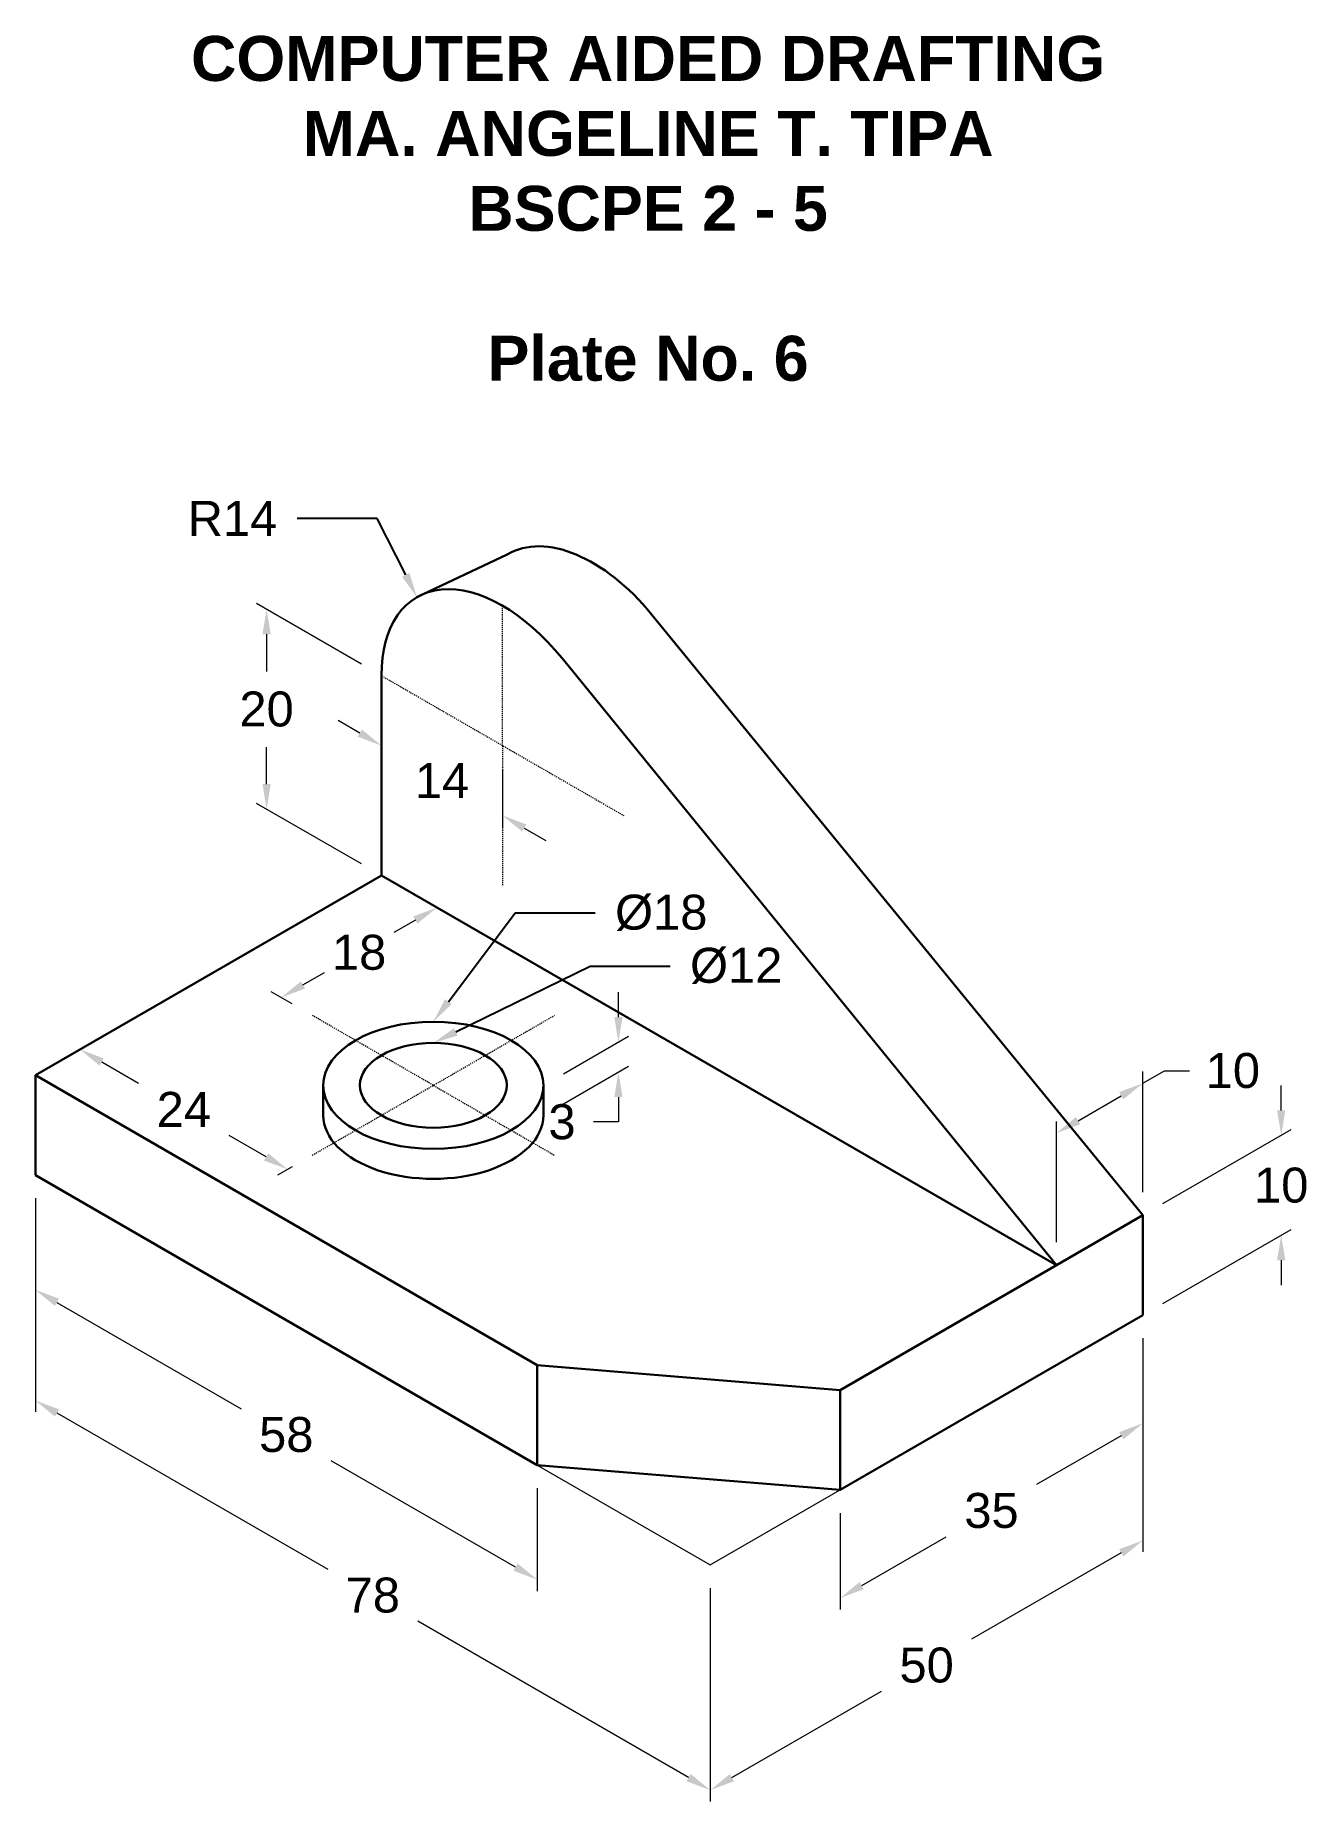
# Model space of a CAD drawing. Header units: inches. Extents: x 3842 to 3969, y 2663 to 2840.
import ezdxf
from ezdxf import colors
from ezdxf.entities.mleader import LeaderData, LeaderLine
from ezdxf.math import Vec2, Vec3

# ---------------------------------------------------------------- set-up
doc = ezdxf.new("R2010")
doc.units = ezdxf.units.IN
doc.header["$LTSCALE"] = 0.005
doc.header["$MEASUREMENT"] = 0
doc.linetypes.add('ACAD_ISO08W100', pattern=[36, 24, -3, 6, -3])
for name, color, linetype, lineweight in [('center line', 122, 'ACAD_ISO08W100', 13), ('extension line', 52, 'Continuous', 13), ('guide line', 142, 'Continuous', 9), ('object line', 7, 'Continuous', 30)]:
    doc.layers.add(name, color=color, linetype=linetype, lineweight=lineweight)
doc.styles.get("Standard").update_dxf_attribs({"font": 'arial.ttf'})
doc.dimstyles.new('ISO-25', dxfattribs={"dimtxt": 3.5, "dimasz": 2.5, "dimexe": 1, "dimexo": 2, "dimgap": 2, "dimtad": 0, "dimtih": 1, "dimtoh": 1, "dimdec": 0, "dimzin": 1, "dimdsep": 46, "dimtxsty": 'Standard', "dimcen": 0.5, "dimadec": 0, "dimazin": 0, "dimtfac": 1, "dimtdec": 0, "dimtofl": 0, "dimtmove": 0, "dimatfit": 3, "dimfxl": 0.03937, "dimlwd": 13, "dimlwe": 13, "dimarcsym": 0})

# ---------------------------------------------------------------- blocks, each defined once
blk = doc.blocks.new('*D0')
at = {"layer": 'Defpoints', "color": 0, "transparency": 16777216}
for p in [(3842.03, 2726.03), (3892.26, 2697.03), (3892.26, 2685.56)]:
    blk.add_point(p, dxfattribs=at)
at = {"layer": 'extension line', "color": 0, "linetype": 'Continuous', "lineweight": 13, "transparency": 16777216}
for p, q in [((3842.03, 2723.72), (3842.03, 2713.4)), ((3844.19, 2713.31), (3862.63, 2702.66)), ((3890.09, 2686.81), (3871.65, 2697.45)), ((3892.26, 2694.72), (3892.26, 2684.4))]:
    blk.add_line(p, q, dxfattribs=at)
at = {"layer": 'extension line', "color": 0, "transparency": 16777216}
for points in [[(3844.4, 2713.67), (3843.98, 2712.95), (3842.03, 2714.56)], [(3890.3, 2687.17), (3889.88, 2686.45), (3892.26, 2685.56)]]:
    blk.add_solid(points, dxfattribs=at)
at = {"layer": 'extension line', "color": 0, "transparency": 16777216, "insert": (3867.14, 2700.06), "char_height": 3.5, "attachment_point": 5}
blk.add_mtext('58', dxfattribs=at)
blk = doc.blocks.new('*D1')
at = {"layer": 'Defpoints', "color": 0, "transparency": 16777216}
for p in [(3842.03, 2726.03), (3909.58, 2687.03), (3909.58, 2664.49)]:
    blk.add_point(p, dxfattribs=at)
at = {"layer": 'extension line', "color": 0, "linetype": 'Continuous', "lineweight": 13, "transparency": 16777216}
for p, q in [((3842.03, 2723.72), (3842.03, 2702.34)), ((3844.19, 2702.24), (3871.31, 2686.59)), ((3909.58, 2684.72), (3909.58, 2663.34)), ((3907.41, 2665.74), (3880.3, 2681.4))]:
    blk.add_line(p, q, dxfattribs=at)
at = {"layer": 'extension line', "color": 0, "transparency": 16777216}
for points in [[(3844.4, 2702.6), (3843.98, 2701.88), (3842.03, 2703.49)], [(3907.62, 2666.1), (3907.2, 2665.38), (3909.58, 2664.49)]]:
    blk.add_solid(points, dxfattribs=at)
at = {"layer": 'extension line', "color": 0, "transparency": 16777216, "insert": (3875.8, 2683.99), "char_height": 3.5, "attachment_point": 5}
blk.add_mtext('78', dxfattribs=at)
blk = doc.blocks.new('*D2')
at = {"layer": 'Defpoints', "color": 0, "transparency": 16777216}
for p in [(3952.88, 2712.03), (3952.88, 2701.21), (3922.57, 2694.53)]:
    blk.add_point(p, dxfattribs=at)
at = {"layer": 'extension line', "color": 0, "linetype": 'Continuous', "lineweight": 13, "transparency": 16777216}
for p, q in [((3952.88, 2709.72), (3952.88, 2700.06)), ((3950.71, 2699.96), (3942.24, 2695.07)), ((3922.57, 2692.22), (3922.57, 2682.56)), ((3924.73, 2684.96), (3933.2, 2689.85))]:
    blk.add_line(p, q, dxfattribs=at)
at = {"layer": 'extension line', "color": 0, "transparency": 16777216}
for points in [[(3950.5, 2700.32), (3950.92, 2699.6), (3952.88, 2701.21)], [(3924.52, 2685.32), (3924.94, 2684.6), (3922.57, 2683.71)]]:
    blk.add_solid(points, dxfattribs=at)
at = {"layer": 'extension line', "color": 0, "transparency": 16777216, "insert": (3937.72, 2692.46), "char_height": 3.5, "attachment_point": 5}
blk.add_mtext('35', dxfattribs=at)
blk = doc.blocks.new('*D3')
at = {"layer": 'Defpoints', "color": 0, "transparency": 16777216}
for p in [(3952.88, 2712.03), (3952.88, 2689.49), (3909.58, 2687.03)]:
    blk.add_point(p, dxfattribs=at)
at = {"layer": 'extension line', "color": 0, "linetype": 'Continuous', "lineweight": 13, "transparency": 16777216}
for p, q in [((3952.88, 2709.72), (3952.88, 2688.34)), ((3950.71, 2688.24), (3935.73, 2679.59)), ((3909.58, 2684.72), (3909.58, 2663.34)), ((3911.74, 2665.74), (3926.73, 2674.39))]:
    blk.add_line(p, q, dxfattribs=at)
at = {"layer": 'extension line', "color": 0, "transparency": 16777216}
for points in [[(3950.5, 2688.6), (3950.92, 2687.88), (3952.88, 2689.49)], [(3911.53, 2666.1), (3911.95, 2665.38), (3909.58, 2664.49)]]:
    blk.add_solid(points, dxfattribs=at)
at = {"layer": 'extension line', "color": 0, "transparency": 16777216, "insert": (3931.23, 2676.99), "char_height": 3.5, "attachment_point": 5}
blk.add_mtext('50', dxfattribs=at)
blk = doc.blocks.new('*D4')
at = {"layer": 'Defpoints', "color": 0, "transparency": 16777216}
for p in [(3952.88, 2722.03), (3966.72, 2720.02), (3952.88, 2712.03)]:
    blk.add_point(p, dxfattribs=at)
at = {"layer": 'extension line', "color": 0, "linetype": 'Continuous', "lineweight": 13, "transparency": 16777216}
for p, q in [((3966.72, 2732.52), (3966.72, 2735.02)), ((3954.88, 2723.19), (3967.72, 2730.6)), ((3954.88, 2713.19), (3967.72, 2720.6)), ((3966.72, 2717.52), (3966.72, 2715.02))]:
    blk.add_line(p, q, dxfattribs=at)
at = {"layer": 'extension line', "color": 0, "transparency": 16777216}
for points in [[(3966.3, 2732.52), (3967.13, 2732.52), (3966.72, 2730.02)], [(3966.3, 2717.52), (3967.13, 2717.52), (3966.72, 2720.02)]]:
    blk.add_solid(points, dxfattribs=at)
at = {"layer": 'extension line', "color": 0, "transparency": 16777216, "insert": (3966.72, 2725.02), "char_height": 3.5, "attachment_point": 5}
blk.add_mtext('10', dxfattribs=at)
blk = doc.blocks.new('*D5')
at = {"layer": 'Defpoints', "color": 0, "transparency": 16777216}
for p in [(3952.88, 2735.24), (3952.88, 2722.03), (3944.22, 2717.03)]:
    blk.add_point(p, dxfattribs=at)
at = {"layer": 'extension line', "color": 0, "linetype": 'Continuous', "lineweight": 13, "transparency": 16777216}
for p, q in [((3952.88, 2735.24), (3955.04, 2736.49)), ((3952.88, 2724.34), (3952.88, 2736.4)), ((3955.04, 2736.49), (3957.54, 2736.49)), ((3946.38, 2731.49), (3950.71, 2733.99)), ((3944.22, 2719.34), (3944.22, 2731.4))]:
    blk.add_line(p, q, dxfattribs=at)
at = {"layer": 'extension line', "color": 0, "transparency": 16777216}
for points in [[(3950.5, 2734.35), (3950.92, 2733.63), (3952.88, 2735.24)], [(3946.17, 2731.85), (3946.59, 2731.13), (3944.22, 2730.24)]]:
    blk.add_solid(points, dxfattribs=at)
at = {"layer": 'extension line', "color": 0, "transparency": 16777216, "insert": (3961.88, 2736.49), "char_height": 3.5, "attachment_point": 5}
blk.add_mtext('10', dxfattribs=at)
blk = doc.blocks.new('*D6')
at = {"layer": 'Defpoints', "color": 0, "transparency": 16777216}
for p in [(3892.89, 2735.03), (3900.38, 2736.36), (3892.89, 2732.03)]:
    blk.add_point(p, dxfattribs=at)
at = {"layer": 'extension line', "color": 0, "linetype": 'Continuous', "lineweight": 13, "transparency": 16777216}
for p, q in [((3900.38, 2741.86), (3900.38, 2744.36)), ((3894.89, 2736.19), (3901.38, 2739.94)), ((3894.89, 2733.19), (3901.38, 2736.94)), ((3900.38, 2733.86), (3900.38, 2731.36)), ((3900.38, 2731.36), (3897.88, 2731.36))]:
    blk.add_line(p, q, dxfattribs=at)
at = {"layer": 'extension line', "color": 0, "transparency": 16777216}
for points in [[(3899.97, 2741.86), (3900.8, 2741.86), (3900.38, 2739.36)], [(3899.97, 2733.86), (3900.8, 2733.86), (3900.38, 2736.36)]]:
    blk.add_solid(points, dxfattribs=at)
at = {"layer": 'extension line', "color": 0, "transparency": 16777216, "insert": (3894.74, 2731.36), "char_height": 3.5, "attachment_point": 5}
blk.add_mtext('3', dxfattribs=at)
blk = doc.blocks.new('*D7')
at = {"layer": 'Defpoints', "color": 0, "transparency": 16777216}
for p in [(3865.17, 2782.67), (3876.67, 2776.03), (3876.67, 2756.03)]:
    blk.add_point(p, dxfattribs=at)
at = {"layer": 'extension line', "color": 0, "linetype": 'Continuous', "lineweight": 13, "transparency": 16777216}
for p, q in [((3874.67, 2777.19), (3864.17, 2783.25)), ((3865.17, 2780.17), (3865.17, 2776.46)), ((3865.17, 2765.17), (3865.17, 2768.88)), ((3874.67, 2757.19), (3864.17, 2763.25))]:
    blk.add_line(p, q, dxfattribs=at)
at = {"layer": 'extension line', "color": 0, "transparency": 16777216}
for points in [[(3864.76, 2780.17), (3865.59, 2780.17), (3865.17, 2782.67)], [(3864.76, 2765.17), (3865.59, 2765.17), (3865.17, 2762.67)]]:
    blk.add_solid(points, dxfattribs=at)
at = {"layer": 'extension line', "color": 0, "transparency": 16777216, "insert": (3865.17, 2772.67), "char_height": 3.5, "attachment_point": 5}
blk.add_mtext('20', dxfattribs=at)
blk = doc.blocks.new('*D8')
at = {"layer": 'Defpoints', "color": 0, "transparency": 16777216}
for p in [(3876.67, 2776.03), (3888.79, 2769.03), (3888.79, 2762.03)]:
    blk.add_point(p, dxfattribs=at)
at = {"layer": 'extension line', "color": 0, "linetype": 'Continuous', "lineweight": 13, "transparency": 16777216}
for p, q in [((3876.67, 2773.72), (3876.67, 2767.88)), ((3874.5, 2770.28), (3872.34, 2771.53)), ((3888.79, 2766.72), (3888.79, 2760.88)), ((3890.96, 2760.78), (3893.12, 2759.53))]:
    blk.add_line(p, q, dxfattribs=at)
at = {"layer": 'extension line', "color": 0, "transparency": 16777216}
for points in [[(3874.71, 2770.64), (3874.29, 2769.92), (3876.67, 2769.03)], [(3891.17, 2761.14), (3890.75, 2760.42), (3888.79, 2762.03)]]:
    blk.add_solid(points, dxfattribs=at)
at = {"layer": 'extension line', "color": 0, "transparency": 16777216, "insert": (3882.73, 2765.53), "char_height": 3.5, "attachment_point": 5}
blk.add_mtext('14', dxfattribs=at)
blk = doc.blocks.new('*D9')
at = {"layer": 'Defpoints', "color": 0, "transparency": 16777216}
for p in [(3848.95, 2740.03), (3846.5, 2738.62), (3869.74, 2728.03)]:
    blk.add_point(p, dxfattribs=at)
at = {"layer": 'extension line', "color": 0, "linetype": 'Continuous', "lineweight": 13, "transparency": 16777216}
for p, q in [((3846.95, 2738.88), (3845.5, 2738.04)), ((3848.67, 2737.37), (3852.36, 2735.23)), ((3865.12, 2727.87), (3861.42, 2730)), ((3867.74, 2726.88), (3866.28, 2726.04))]:
    blk.add_line(p, q, dxfattribs=at)
at = {"layer": 'extension line', "color": 0, "transparency": 16777216}
for points in [[(3848.87, 2737.73), (3848.46, 2737), (3846.5, 2738.62)], [(3865.33, 2728.23), (3864.91, 2727.5), (3867.28, 2726.62)]]:
    blk.add_solid(points, dxfattribs=at)
at = {"layer": 'extension line', "color": 0, "transparency": 16777216, "insert": (3856.89, 2732.62), "char_height": 3.5, "attachment_point": 5}
blk.add_mtext('24', dxfattribs=at)
blk = doc.blocks.new('*D10')
at = {"layer": 'Defpoints', "color": 0, "transparency": 16777216}
for p in [(3882.23, 2752.82), (3885.33, 2751.03), (3869.74, 2742.03)]:
    blk.add_point(p, dxfattribs=at)
at = {"layer": 'extension line', "color": 0, "linetype": 'Continuous', "lineweight": 13, "transparency": 16777216}
for p, q in [((3883.33, 2752.19), (3881.23, 2753.4)), ((3867.74, 2743.19), (3865.64, 2744.4))]:
    blk.add_line(p, q, dxfattribs=at)
at = {"layer": 'extension line', "color": 0, "lineweight": 13, "transparency": 16777216}
for p, q in [((3880.06, 2751.57), (3877.9, 2750.32)), ((3868.8, 2745.07), (3870.97, 2746.32))]:
    blk.add_line(p, q, dxfattribs=at)
at = {"layer": 'extension line', "color": 0, "transparency": 16777216}
for points in [[(3879.85, 2751.93), (3880.27, 2751.21), (3882.23, 2752.82)], [(3868.6, 2745.43), (3869.01, 2744.71), (3866.64, 2743.82)]]:
    blk.add_solid(points, dxfattribs=at)
at = {"layer": 'extension line', "color": 0, "transparency": 16777216, "insert": (3874.43, 2748.32), "char_height": 3.5, "attachment_point": 5}
blk.add_mtext('18', dxfattribs=at)

msp = doc.modelspace()

# ---------------------------------------------------------------- linework, layer by layer
at = {"layer": 'center line'}
for p, q in [((3888.79, 2769.03), (3888.79, 2783.03)), ((3876.67, 2776.03), (3900.92, 2762.03)), ((3888.79, 2769.03), (3888.79, 2755.03)), ((3869.74, 2728.03), (3893.99, 2742.03)), ((3881.86, 2735.03), (3869.74, 2742.03)), ((3881.86, 2735.03), (3893.99, 2728.03))]:
    msp.add_line(p, q, dxfattribs=at)
at = {"layer": 'guide line'}
for p, q in [((3892.26, 2697.03), (3909.58, 2687.03)), ((3909.58, 2687.03), (3922.57, 2694.53))]:
    msp.add_line(p, q, dxfattribs=at)
at = {"layer": 'object line'}
for p, q in [((3880.22, 2783.88), (3889.25, 2788.17)), ((3952.88, 2722.03), (3903.74, 2782.13)), ((3944.22, 2717.03), (3894.74, 2777.79)), ((3876.67, 2756.03), (3876.67, 2776.03)), ((3876.67, 2756.03), (3842.03, 2736.03)), ((3876.67, 2756.03), (3944.22, 2717.03)), ((3842.03, 2736.03), (3892.26, 2707.03)), ((3842.03, 2726.03), (3842.03, 2736.03)), ((3870.84, 2735.03), (3870.84, 2732.03)), ((3892.89, 2735.03), (3892.89, 2732.03)), ((3892.26, 2697.03), (3842.03, 2726.03)), ((3944.22, 2717.03), (3952.88, 2722.03)), ((3952.88, 2722.03), (3952.88, 2712.03)), ((3922.57, 2704.53), (3944.22, 2717.03)), ((3952.88, 2712.03), (3922.57, 2694.53)), ((3892.26, 2707.03), (3892.26, 2697.03)), ((3892.26, 2707.03), (3922.57, 2704.53)), ((3922.57, 2694.53), (3922.57, 2704.53)), ((3892.26, 2697.03), (3922.57, 2694.53))]:
    msp.add_line(p, q, dxfattribs=at)
for centre, major_axis, start_param, end_param in [((3897.82, 2773.32), (8.57, -14.85), 8.12953, 9.424778), ((3888.79, 2769.03), (8.57, -14.85), 1.84297, 3.926991), ((3881.86, 2732.03), (-11.02, 0), 6.283185, 9.424778)]:
    msp.add_ellipse(centre, major_axis=major_axis, ratio=0.57735, start_param=start_param, end_param=end_param, dxfattribs=at)
for major_axis in [(-11.02, 0), (-7.35, 0)]:
    msp.add_ellipse((3881.86, 2735.03), major_axis=major_axis, ratio=0.57735, dxfattribs=at)

# ---------------------------------------------------------------- texts
at = {"layer": 'object line', "insert": (3840.53, 2840.05), "char_height": 4.5, "attachment_point": 1}
msp.add_mtext_dynamic_manual_height_columns('\\pxqc;{\\fArial|b1|i0|c0|p34;COMPUTER AIDED DRAFTING\\PMA. ANGELINE T. TIPA\\PBSCPE 2 - 5\\P\\PPlate No. 6}', width=125.646, gutter_width=30, heights=[0], dxfattribs=at)

# ---------------------------------------------------------------- dimensions: what is measured, and where the dimension line sits
at = {"layer": 'extension line'}
for base, p1, p2, angle, picture, middle in [((3865.17, 2782.67), (3876.67, 2756.03), (3876.67, 2776.03), 90, '*D7', (3865.17, 2772.67)), ((3966.72, 2720.02), (3952.88, 2722.03), (3952.88, 2712.03), 270, '*D4', (3966.72, 2725.02))]:
    dim = msp.add_linear_dim(base=base, p1=p1, p2=p2, angle=angle, dimstyle='ISO-25', dxfattribs=at)
    dim.commit()
    dim.dimension.update_dxf_attribs({"geometry": picture, "text_midpoint": middle, "dimtype": 161})
for p1, p2, distance, picture, middle in [((3876.67, 2776.03), (3888.79, 2769.03), -6.06, '*D8', (3882.73, 2765.53)), ((3869.74, 2742.03), (3885.33, 2751.03), 3.1, '*D10', (3874.43, 2748.32)), ((3892.89, 2735.03), (3892.89, 2732.03), 7.5, '*D6', (3894.74, 2731.36)), ((3869.74, 2728.03), (3848.95, 2740.03), 2.45, '*D9', (3856.89, 2732.62)), ((3944.22, 2717.03), (3952.88, 2722.03), 11.44, '*D5', (3961.88, 2736.49)), ((3842.03, 2726.03), (3892.26, 2697.03), -9.94, '*D0', (3867.14, 2700.06)), ((3842.03, 2726.03), (3909.58, 2687.03), -19.52, '*D1', (3875.8, 2683.99)), ((3909.58, 2687.03), (3952.88, 2712.03), -19.52, '*D3', (3931.23, 2676.99)), ((3922.57, 2694.53), (3952.88, 2712.03), -9.37, '*D2', (3937.72, 2692.46))]:
    dim = msp.add_aligned_dim(p1=p1, p2=p2, distance=distance, dimstyle='ISO-25', dxfattribs=at)
    dim.commit()
    dim.dimension.update_dxf_attribs({"geometry": picture, "text_midpoint": middle})

# ---------------------------------------------------------------- leaders
ml = msp.add_multileader_mtext('Standard', dxfattribs=at)
ml.set_content('R14', color=256)
ml.set_leader_properties()
ml.build(insert=Vec2(0, 0))
ml.multileader.update_dxf_attribs({"arrow_head_size": 2.5})
ctx = ml.context
ctx.base_point, ctx.char_height, ctx.arrow_head_size, ctx.plane_origin = Vec3(3855.89, 2791.77), 3.5, 2.5, Vec3(3880.22, 2783.88)
ctx.text_align_type = 2
notes = []
notes.append((ctx, [(0, (1, 1, 0), (3876.24, 2791.77), (-1, 0), 8, [(0, [(3880.22, 2783.88)], 0, [])])]))
ctx.mtext.insert, ctx.mtext.alignment, ctx.mtext.flow_direction = Vec3(3866.24, 2793.52), 3, 5
ml = msp.add_multileader_mtext('Standard', dxfattribs=at)
ml.set_content('%%C18', color=256)
ml.set_leader_properties()
ml.build(insert=Vec2(0, 0))
ml.multileader.update_dxf_attribs({"arrow_head_size": 2.5})
ctx = ml.context
ctx.base_point, ctx.char_height, ctx.arrow_head_size, ctx.plane_origin = Vec3(3898.05, 2752.29), 3.5, 2.5, Vec3(3881.86, 2741.4)
notes.append((ctx, [(0, (1, 1, 0), (3890.05, 2752.29), (1, 0), 8, [(0, [(3881.86, 2741.4)], 0, [])])]))
ctx.mtext.insert, ctx.mtext.flow_direction = Vec3(3900.05, 2754.11), 5
ml = msp.add_multileader_mtext('Standard', dxfattribs=at)
ml.set_content('%%C12', color=256)
ml.set_leader_properties()
ml.build(insert=Vec2(0, 0))
ml.multileader.update_dxf_attribs({"arrow_head_size": 2.5})
ctx = ml.context
ctx.base_point, ctx.char_height, ctx.arrow_head_size, ctx.plane_origin = Vec3(3905.55, 2746.97), 3.5, 2.5, Vec3(3881.86, 2739.27)
notes.append((ctx, [(0, (1, 1, 0), (3897.55, 2746.97), (1, 0), 8, [(0, [(3881.86, 2739.27)], 0, [])])]))
ctx.mtext.insert, ctx.mtext.flow_direction = Vec3(3907.55, 2748.79), 5
for ctx, leaders in notes:
    for number, flags, end, landing, length, lines in leaders:
        leader = LeaderData()
        leader.index, (leader.has_last_leader_line, leader.has_dogleg_vector, leader.attachment_direction) = number, flags
        leader.last_leader_point, leader.dogleg_vector, leader.dogleg_length = Vec3(end), Vec3(landing), length
        for number, points, colour, breaks in lines:
            line = LeaderLine()
            line.index, line.vertices, line.color, line.breaks = number, Vec3.list(points), colors.encode_raw_color(colour), breaks
            leader.lines.append(line)
        ctx.leaders.append(leader)

doc.saveas('drawing.dxf')
